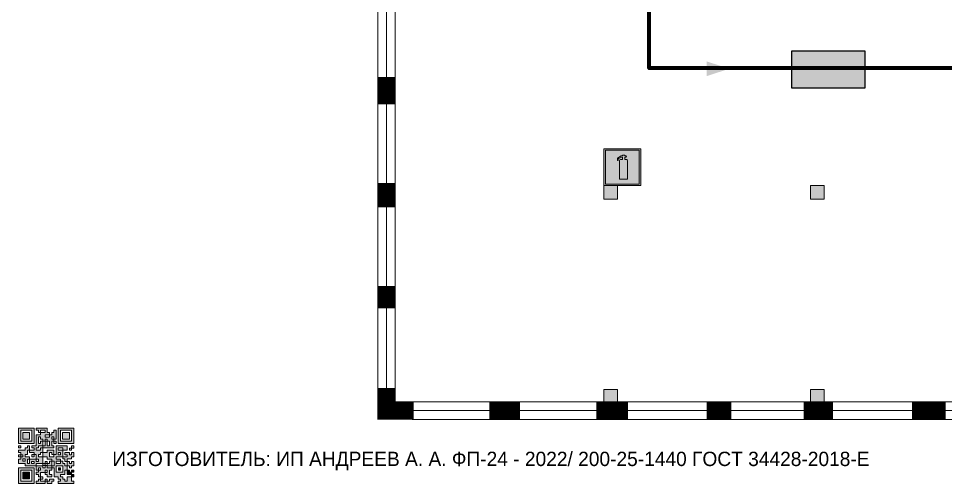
# Model space of a CAD drawing. Header units: millimetres. Extents: x 13810 to 67229, y 12374 to 21950.
# Drawn here: x 25446.6 to 25627.8, y 14559.8 to 14650.6 of the extents above; entities that cross this region are included whole.
import ezdxf

# ---------------------------------------------------------------- set-up
doc = ezdxf.new("R2010")
doc.units = ezdxf.units.MM
doc.layers.add('План_Штампы', color=7, linetype='Continuous')
doc.styles.add('обычный', font='arial.ttf')

# ---------------------------------------------------------------- blocks, each defined once
blk = doc.blocks.new('QR')
at = {"lineweight": 0}
h = blk.add_hatch(color=256, dxfattribs=at)
h.dxf.hatch_style = 1
h.paths.add_polyline_path([(9241.16, 2687.38), (9242.01, 2687.38), (9242.01, 2687.83), (9241.59, 2687.83), (9241.59, 2688.68), (9239.45, 2688.68), (9239.45, 2688.25), (9239.86, 2688.25), (9239.86, 2687.83), (9240.29, 2687.83), (9240.29, 2688.25), (9241.16, 2688.25), (9241.16, 2687.83), (9240.29, 2687.83), (9240.29, 2687.38), (9239.45, 2687.38), (9239.45, 2685.22), (9238.57, 2685.22), (9238.57, 2684.8), (9239.02, 2684.8), (9239.02, 2684.37), (9238.13, 2684.37), (9238.13, 2683.92), (9239.02, 2683.92), (9239.02, 2683.5), (9239.44, 2683.5), (9239.44, 2682.64), (9239.87, 2682.64), (9239.87, 2682.18), (9239.44, 2682.18), (9239.44, 2682.64), (9238.13, 2682.64), (9238.13, 2681.76), (9237.71, 2681.76), (9237.71, 2682.64), (9238.13, 2682.64), (9238.13, 2683.07), (9237.27, 2683.07), (9237.27, 2683.51), (9237.71, 2683.51), (9237.71, 2684.37), (9238.13, 2684.37), (9238.13, 2685.22), (9237.71, 2685.22), (9237.71, 2684.8), (9237.28, 2684.8), (9237.28, 2684.38), (9235.98, 2684.38), (9235.98, 2683.92), (9236.4, 2683.92), (9236.4, 2683.49), (9236.84, 2683.49), (9236.84, 2683.07), (9236.4, 2683.07), (9236.4, 2682.64), (9235.98, 2682.64), (9235.98, 2681.76), (9237.29, 2681.76), (9237.29, 2681.33), (9239.43, 2681.33), (9239.43, 2681.76), (9240.74, 2681.76), (9240.74, 2683.05), (9239.87, 2683.05), (9239.87, 2683.5), (9240.29, 2683.5), (9240.29, 2683.91), (9240.74, 2683.91), (9240.74, 2684.81), (9240.29, 2684.81), (9240.29, 2684.79), (9240.29, 2684.37), (9239.45, 2684.37), (9239.45, 2684.8), (9239.87, 2684.8), (9239.87, 2685.21), (9240.74, 2685.21), (9240.74, 2686.1), (9240.29, 2686.1), (9240.29, 2685.64), (9239.86, 2685.64), (9239.86, 2686.95), (9240.29, 2686.95), (9240.29, 2686.52), (9240.74, 2686.52), (9240.74, 2686.1), (9241.16, 2686.1), (9241.16, 2686.53), (9241.59, 2686.53), (9241.59, 2686.1), (9242.02, 2686.1), (9242.02, 2685.21), (9241.59, 2685.21), (9241.59, 2686.1), (9241.16, 2686.1), (9241.16, 2685.21), (9240.74, 2685.21), (9240.74, 2684.81), (9242.89, 2684.81), (9242.89, 2685.22), (9242.47, 2685.22), (9242.47, 2686.11), (9242.89, 2686.11), (9242.89, 2686.52), (9242.46, 2686.52), (9242.46, 2686.95), (9242.89, 2686.95), (9242.89, 2686.52), (9243.32, 2686.52), (9243.32, 2688.26), (9242.9, 2688.26), (9242.9, 2687.83), (9242.47, 2687.83), (9242.47, 2687.38), (9242.01, 2687.38), (9242.01, 2686.94), (9241.16, 2686.94)])
h.paths.add_polyline_path([(9239.02, 2682.18), (9239.02, 2681.76), (9238.54, 2681.76), (9238.54, 2682.18)], flags=16)
h.paths.add_polyline_path([(9237.27, 2682.65), (9237.27, 2682.19), (9236.83, 2682.19), (9236.83, 2682.65)], flags=16)
h = blk.add_hatch(color=256, dxfattribs=at)
h.dxf.hatch_style = 1
h.paths.add_polyline_path([(9238.15, 2687.83), (9236.83, 2687.83), (9236.83, 2686.52), (9238.15, 2686.52)], flags=0)
h.paths.add_polyline_path([(9239.01, 2685.65), (9239.01, 2688.68), (9235.98, 2688.68), (9235.98, 2685.65)])
h.paths.add_polyline_path([(9236.41, 2686.1), (9236.41, 2688.26), (9238.56, 2688.26), (9238.56, 2686.1)], flags=16)
h.paths.add_polyline_path([(9236.83, 2686.52), (9236.83, 2687.83), (9238.15, 2687.83), (9238.15, 2686.52)], flags=0)
h = blk.add_hatch(color=256, dxfattribs=at)
h.dxf.hatch_style = 1
h.paths.add_polyline_path([(9238.15, 2686.52), (9238.15, 2687.83), (9236.83, 2687.83), (9236.83, 2686.52)])
h.paths.add_polyline_path([(9245.91, 2686.52), (9245.91, 2687.83), (9244.59, 2687.83), (9244.59, 2686.52)], flags=0)
h.paths.add_polyline_path([(9246.77, 2685.65), (9246.77, 2688.68), (9243.74, 2688.68), (9243.74, 2685.65)])
h.paths.add_polyline_path([(9244.17, 2686.1), (9244.17, 2688.26), (9246.32, 2688.26), (9246.32, 2686.1)], flags=16)
h.paths.add_polyline_path([(9244.59, 2686.52), (9244.59, 2687.83), (9245.91, 2687.83), (9245.91, 2686.52)], flags=0)
h = blk.add_hatch(color=256, dxfattribs=at)
h.dxf.hatch_style = 1
h.paths.add_polyline_path([(9243.32, 2686.11), (9242.89, 2686.11), (9242.89, 2685.64), (9243.32, 2685.64)])
h.paths.add_polyline_path([(9239.02, 2683.07), (9239.02, 2683.5), (9238.56, 2683.5), (9238.56, 2683.07)])
h.paths.add_polyline_path([(9236.4, 2684.8), (9236.4, 2685.22), (9235.98, 2685.22), (9235.98, 2684.8)])
h.paths.add_polyline_path([(9236.4, 2683.07), (9236.4, 2683.49), (9235.98, 2683.49), (9235.98, 2683.07)])
h = blk.add_hatch(color=256, dxfattribs=at)
h.dxf.hatch_style = 1
h.paths.add_polyline_path([(9240.75, 2681.76), (9240.75, 2681.35), (9241.17, 2681.35), (9241.17, 2681.76)])
h.paths.add_polyline_path([(9241.6, 2682.18), (9241.17, 2682.18), (9241.17, 2681.76), (9241.6, 2681.76)])
h.paths.add_polyline_path([(9242.47, 2681.34), (9242.47, 2682.19), (9242.02, 2682.19), (9242.02, 2681.76), (9241.6, 2681.76), (9241.6, 2681.34)])
h.paths.add_polyline_path([(9239.87, 2678.3), (9239.44, 2678.3), (9239.44, 2677.89), (9241.17, 2677.89), (9241.17, 2678.3), (9240.28, 2678.3), (9240.28, 2678.73), (9239.87, 2678.73)])
h.paths.add_polyline_path([(9240.75, 2678.73), (9240.75, 2679.19), (9240.28, 2679.19), (9240.28, 2678.73)])
h.paths.add_polyline_path([(9241.6, 2678.73), (9241.17, 2678.73), (9241.17, 2678.3), (9241.6, 2678.3)])
h.paths.add_polyline_path([(9242.02, 2678.3), (9241.6, 2678.3), (9241.6, 2677.89), (9242.48, 2677.89), (9242.48, 2678.31), (9242.9, 2678.31), (9242.9, 2678.73), (9242.02, 2678.73)])
h.paths.add_polyline_path([(9246.36, 2684.37), (9246.36, 2684.79), (9245.93, 2684.79), (9245.93, 2684.37)])
h.paths.add_polyline_path([(9246.78, 2685.2), (9246.36, 2685.2), (9246.36, 2684.79), (9246.78, 2684.79)])
h.paths.add_polyline_path([(9245.91, 2687.83), (9244.59, 2687.83), (9244.59, 2686.52), (9245.91, 2686.52)])
h = blk.add_hatch(color=256, dxfattribs=at)
h.dxf.hatch_style = 1
h.paths.add_polyline_path([(9243.32, 2682.64), (9243.32, 2683.07), (9244.62, 2683.07), (9244.62, 2684.37), (9243.74, 2684.37), (9243.74, 2684.8), (9244.62, 2684.8), (9244.62, 2684.37), (9245.48, 2684.37), (9245.48, 2685.22), (9243.32, 2685.22), (9243.32, 2683.5), (9242.89, 2683.5), (9242.89, 2683.06), (9242.01, 2683.06), (9242.01, 2683.91), (9242.47, 2683.91), (9242.47, 2683.5), (9242.89, 2683.5), (9242.89, 2684.38), (9241.59, 2684.38), (9241.59, 2683.91), (9240.74, 2683.91), (9240.74, 2683.05), (9241.59, 2683.05), (9241.59, 2682.64), (9242.47, 2682.64), (9242.47, 2682.19), (9242.91, 2682.19), (9242.91, 2681.34), (9242.48, 2681.34), (9242.48, 2680.91), (9242.91, 2680.91), (9242.91, 2679.17), (9243.75, 2679.17), (9243.75, 2678.73), (9244.2, 2678.73), (9244.2, 2678.3), (9243.75, 2678.3), (9243.75, 2677.88), (9246.78, 2677.88), (9246.78, 2678.3), (9246.35, 2678.3), (9246.35, 2679.19), (9245.48, 2679.19), (9245.48, 2678.31), (9245.05, 2678.31), (9245.05, 2678.73), (9244.62, 2678.73), (9244.62, 2679.19), (9244.2, 2679.19), (9244.2, 2679.61), (9245.05, 2679.61), (9245.05, 2680.46), (9245.48, 2680.46), (9245.48, 2681.34), (9245.04, 2681.34), (9245.04, 2681.76), (9244.63, 2681.76), (9244.63, 2682.19), (9244.21, 2682.19), (9244.21, 2681.76), (9243.32, 2681.76), (9243.32, 2682.19), (9244.21, 2682.19), (9244.21, 2682.64)])
h.paths.add_polyline_path([(9243.75, 2683.49), (9243.75, 2683.92), (9244.21, 2683.92), (9244.21, 2683.49)], flags=16)
h.paths.add_polyline_path([(9243.32, 2681.34), (9244.63, 2681.34), (9244.63, 2680.04), (9243.32, 2680.04)], flags=16)
h.paths.add_polyline_path([(9243.76, 2680.89), (9244.18, 2680.89), (9244.18, 2680.48), (9243.76, 2680.48)], flags=0)
h = blk.add_hatch(color=256, dxfattribs=at)
h.dxf.hatch_style = 1
h.paths.add_polyline_path([(9246.36, 2683.07), (9246.78, 2683.07), (9246.78, 2683.92), (9246.36, 2683.92), (9246.36, 2683.49), (9245.92, 2683.49), (9245.92, 2683.92), (9245.06, 2683.92), (9245.06, 2683.49), (9245.48, 2683.49), (9245.48, 2683.07), (9244.62, 2683.07), (9244.62, 2682.65), (9245.05, 2682.65), (9245.05, 2682.18), (9245.48, 2682.18), (9245.48, 2682.65), (9246.36, 2682.65)])
h.paths.add_polyline_path([(9246.78, 2682.18), (9246.36, 2682.18), (9246.36, 2681.75), (9245.92, 2681.75), (9245.92, 2682.18), (9245.48, 2682.18), (9245.48, 2681.34), (9245.48, 2681.34), (9245.94, 2681.34), (9245.94, 2680.91), (9246.36, 2680.91), (9246.36, 2681.34), (9246.78, 2681.34)])
h = blk.add_hatch(color=256, dxfattribs=at)
h.dxf.hatch_style = 1
h.paths.add_polyline_path([(9235.98, 2680.9), (9235.98, 2677.86), (9239.02, 2677.86), (9239.02, 2680.9)])
h.paths.add_polyline_path([(9238.57, 2680.48), (9238.57, 2678.32), (9236.41, 2678.32), (9236.41, 2680.48)], flags=16)
h.paths.add_polyline_path([(9238.15, 2680.05), (9238.15, 2678.74), (9236.83, 2678.74), (9236.83, 2680.05)], flags=0)
h = blk.add_hatch(color=256, dxfattribs=at)
h.dxf.hatch_style = 1
h.paths.add_polyline_path([(9242.02, 2680.46), (9242.48, 2680.46), (9242.48, 2680.91), (9241.58, 2680.91), (9241.58, 2681.35), (9241.17, 2681.35), (9241.17, 2680.91), (9240.75, 2680.91), (9240.75, 2681.33), (9239.43, 2681.33), (9239.43, 2680.46), (9239.86, 2680.46), (9239.86, 2680.92), (9240.3, 2680.92), (9240.3, 2680.46), (9239.86, 2680.46), (9239.86, 2680.04), (9239.44, 2680.04), (9239.44, 2679.62), (9239.86, 2679.62), (9239.86, 2679.19), (9240.29, 2679.19), (9240.29, 2680.03), (9241.18, 2680.03), (9241.18, 2680.47), (9241.6, 2680.47), (9241.6, 2680.03), (9241.18, 2680.03), (9241.18, 2679.61), (9241.6, 2679.61), (9241.6, 2679.19), (9242.47, 2679.19), (9242.47, 2679.6), (9242.02, 2679.6)])
h = blk.add_hatch(color=256, dxfattribs=at)
h.dxf.hatch_style = 1
h.paths.add_polyline_path([(9244.18, 2680.48), (9244.18, 2680.89), (9243.76, 2680.89), (9243.76, 2680.48)])
h = blk.add_hatch(color=256, dxfattribs=at)
h.dxf.hatch_style = 1
h.paths.add_polyline_path([(9238.15, 2680.05), (9236.83, 2680.05), (9236.83, 2678.74), (9238.15, 2678.74)])
h = blk.add_hatch(color=256, dxfattribs=at)
h.dxf.hatch_style = 1
h.paths.add_polyline_path([(9245.93, 2680.04), (9245.93, 2680.46), (9245.48, 2680.46), (9245.48, 2679.62), (9246.35, 2679.62), (9246.35, 2680.04)])
h.paths.add_polyline_path([(9246.78, 2680.04), (9246.78, 2680.46), (9246.35, 2680.46), (9246.35, 2680.04)])
h.paths.add_polyline_path([(9246.78, 2679.18), (9246.78, 2679.62), (9246.35, 2679.62), (9246.35, 2679.18)])
for points in [[(9237.71, 2685.22), (9238.13, 2685.22), (9238.13, 2684.37), (9237.71, 2684.37), (9237.71, 2683.51), (9237.27, 2683.51), (9237.27, 2683.07), (9238.13, 2683.07), (9238.13, 2682.64), (9237.71, 2682.64), (9237.71, 2681.76), (9238.13, 2681.76), (9238.13, 2682.64), (9239.44, 2682.64), (9239.44, 2683.5), (9239.02, 2683.5), (9239.02, 2683.07), (9238.56, 2683.07), (9238.56, 2683.5), (9239.02, 2683.5), (9239.02, 2683.92), (9238.13, 2683.92), (9238.13, 2684.37), (9239.02, 2684.37), (9239.02, 2684.8), (9238.57, 2684.8), (9238.57, 2685.22), (9239.45, 2685.22), (9239.45, 2687.38), (9240.29, 2687.38), (9240.29, 2687.83), (9239.86, 2687.83), (9239.86, 2688.25), (9239.45, 2688.25), (9239.45, 2688.68), (9241.59, 2688.68), (9241.59, 2687.83), (9242.01, 2687.83), (9242.01, 2687.38), (9242.47, 2687.38), (9242.47, 2687.83), (9242.9, 2687.83), (9242.9, 2688.26), (9243.32, 2688.26), (9243.32, 2686.52), (9242.89, 2686.52), (9242.89, 2686.11), (9243.32, 2686.11), (9243.32, 2685.64), (9242.89, 2685.64), (9242.89, 2686.11), (9242.47, 2686.11), (9242.47, 2685.22), (9242.89, 2685.22), (9242.89, 2684.81), (9240.74, 2684.81), (9240.74, 2683.91), (9241.59, 2683.91), (9241.59, 2684.38), (9242.89, 2684.38), (9242.89, 2683.5), (9242.47, 2683.5), (9242.47, 2683.91), (9242.01, 2683.91), (9242.01, 2683.06), (9242.89, 2683.06), (9242.89, 2683.5), (9243.32, 2683.5), (9243.32, 2685.22), (9245.48, 2685.22), (9245.48, 2684.37), (9244.62, 2684.37), (9244.62, 2683.07), (9245.48, 2683.07), (9245.48, 2683.49), (9245.06, 2683.49), (9245.06, 2683.92), (9245.92, 2683.92), (9245.92, 2683.49), (9246.36, 2683.49), (9246.36, 2683.92), (9246.78, 2683.92), (9246.78, 2683.07), (9246.36, 2683.07), (9246.36, 2682.65), (9245.48, 2682.65), (9245.48, 2682.18), (9245.92, 2682.18), (9245.92, 2681.75), (9246.36, 2681.75), (9246.36, 2682.18), (9246.78, 2682.18), (9246.78, 2681.34), (9246.36, 2681.34), (9246.36, 2680.91), (9245.94, 2680.91), (9245.94, 2681.34), (9245.48, 2681.34), (9245.48, 2680.46), (9245.93, 2680.46), (9245.93, 2680.04), (9246.35, 2680.04), (9246.35, 2680.46), (9246.78, 2680.46), (9246.78, 2680.04), (9246.78, 2680.04), (9246.35, 2680.04), (9246.35, 2679.62), (9246.78, 2679.62), (9246.78, 2679.18), (9246.35, 2679.18), (9246.35, 2678.3), (9246.78, 2678.3), (9246.78, 2677.88), (9243.75, 2677.88), (9243.75, 2678.3), (9244.2, 2678.3), (9244.2, 2678.73), (9243.75, 2678.73), (9243.75, 2679.17), (9242.91, 2679.17), (9242.91, 2680.91), (9242.48, 2680.91), (9242.48, 2680.46), (9242.02, 2680.46), (9242.02, 2679.6), (9242.47, 2679.6), (9242.47, 2679.19), (9241.6, 2679.19), (9241.6, 2679.61), (9241.18, 2679.61), (9241.18, 2680.03), (9240.29, 2680.03), (9240.29, 2679.19), (9240.75, 2679.19), (9240.75, 2678.73), (9240.28, 2678.73), (9240.28, 2678.3), (9241.17, 2678.3), (9241.17, 2678.73), (9241.6, 2678.73), (9241.6, 2678.3), (9242.02, 2678.3), (9242.02, 2678.73), (9242.9, 2678.73), (9242.9, 2678.31), (9242.48, 2678.31), (9242.48, 2677.89), (9241.6, 2677.89), (9241.6, 2678.3), (9241.17, 2678.3), (9241.17, 2677.89), (9239.44, 2677.89), (9239.44, 2678.3), (9239.87, 2678.3), (9239.87, 2678.73), (9240.28, 2678.73), (9240.28, 2679.19), (9240.29, 2679.19), (9239.86, 2679.19), (9239.86, 2679.62), (9239.44, 2679.62), (9239.44, 2680.04), (9239.86, 2680.04), (9239.86, 2680.46), (9239.43, 2680.46), (9239.43, 2681.33), (9237.29, 2681.33), (9237.29, 2681.76), (9235.98, 2681.76), (9235.98, 2682.64), (9236.4, 2682.64), (9236.4, 2683.07), (9235.98, 2683.07), (9235.98, 2683.49), (9236.4, 2683.49), (9236.4, 2683.92), (9235.98, 2683.92), (9235.98, 2684.38), (9237.28, 2684.38), (9237.28, 2684.8), (9237.71, 2684.8), (9237.71, 2685.22), (9237.92, 2685.22)], [(9240.74, 2686.1), (9240.74, 2686.52), (9240.29, 2686.52), (9240.29, 2686.95), (9239.86, 2686.95), (9239.86, 2685.64), (9240.29, 2685.64), (9240.29, 2686.1), (9240.74, 2686.1), (9240.74, 2686.52)], [(9240.74, 2685.21), (9239.87, 2685.21), (9239.87, 2684.8), (9239.45, 2684.8), (9239.45, 2684.37), (9240.29, 2684.37), (9240.29, 2684.79), (9240.29, 2684.81), (9240.74, 2684.81), (9240.74, 2685.21), (9239.87, 2685.21)], [(9244.62, 2684.37), (9244.62, 2684.8), (9243.74, 2684.8), (9243.74, 2684.37), (9244.62, 2684.37)], [(9240.74, 2683.05), (9240.74, 2681.76), (9239.43, 2681.76), (9239.43, 2681.33), (9240.75, 2681.33), (9240.75, 2681.35), (9240.75, 2680.91), (9241.17, 2680.91), (9241.17, 2681.35), (9241.58, 2681.35), (9241.58, 2680.91), (9242.48, 2680.91), (9242.48, 2681.34), (9242.91, 2681.34), (9242.91, 2682.19), (9242.47, 2682.19), (9242.47, 2682.64), (9241.59, 2682.64), (9241.59, 2683.05), (9240.74, 2683.05)], [(9240.74, 2683.91), (9240.29, 2683.91), (9240.29, 2683.5), (9239.87, 2683.5), (9239.87, 2683.05), (9240.74, 2683.05), (9240.74, 2683.91)], [(9244.62, 2683.07), (9243.32, 2683.07), (9243.32, 2682.64), (9244.21, 2682.64), (9244.21, 2682.19), (9243.32, 2682.19), (9243.32, 2681.76), (9244.21, 2681.76), (9244.21, 2682.19), (9244.63, 2682.19), (9244.63, 2681.76), (9245.04, 2681.76), (9245.04, 2681.34), (9245.48, 2681.34)], [(9245.48, 2682.18), (9245.05, 2682.18), (9245.05, 2682.65), (9244.62, 2682.65), (9244.62, 2683.07)], [(9239.86, 2680.46), (9239.86, 2680.92), (9240.3, 2680.92), (9240.3, 2680.46), (9239.86, 2680.46)], [(9241.6, 2681.76), (9242.02, 2681.76), (9242.02, 2682.19), (9242.47, 2682.19), (9242.47, 2681.34), (9241.6, 2681.34), (9241.6, 2681.76)], [(9245.48, 2682.18), (9245.48, 2681.34)], [(9245.48, 2680.46), (9245.05, 2680.46), (9245.05, 2679.61), (9244.2, 2679.61), (9244.2, 2679.19), (9244.62, 2679.19), (9244.62, 2678.73), (9245.05, 2678.73), (9245.05, 2678.31), (9245.48, 2678.31), (9245.48, 2679.19), (9246.35, 2679.19), (9246.35, 2679.07)], [(9246.35, 2679.62), (9245.48, 2679.62), (9245.48, 2680.46)], [(9245.48, 2680.46), (9245.48, 2679.62), (9246.35, 2679.62), (9246.35, 2680.04), (9245.93, 2680.04), (9245.93, 2680.46), (9245.48, 2680.46), (9245.48, 2679.62)], [(9246.35, 2679.62), (9246.35, 2679.18)]]:
    blk.add_lwpolyline(points, dxfattribs=at)
for points in [[(9235.98, 2685.65), (9239.01, 2685.65), (9239.01, 2688.68), (9235.98, 2688.68)], [(9236.41, 2688.26), (9238.56, 2688.26), (9238.56, 2686.1), (9236.41, 2686.1)], [(9240.29, 2687.83), (9241.16, 2687.83), (9241.16, 2688.25), (9240.29, 2688.25)], [(9240.29, 2688.25), (9241.16, 2688.25), (9241.16, 2687.83), (9240.29, 2687.83)], [(9243.74, 2685.65), (9246.77, 2685.65), (9246.77, 2688.68), (9243.74, 2688.68)], [(9244.17, 2688.26), (9246.32, 2688.26), (9246.32, 2686.1), (9244.17, 2686.1)], [(9236.83, 2687.83), (9238.15, 2687.83), (9238.15, 2686.52), (9236.83, 2686.52)], [(9241.16, 2686.1), (9240.74, 2686.1), (9240.74, 2685.21), (9241.16, 2685.21)], [(9242.01, 2687.38), (9241.16, 2687.38), (9241.16, 2686.94), (9242.01, 2686.94)], [(9241.16, 2687.38), (9242.01, 2687.38), (9242.01, 2686.94), (9241.16, 2686.94)], [(9241.16, 2686.53), (9241.59, 2686.53), (9241.59, 2686.1), (9241.16, 2686.1)], [(9241.59, 2686.1), (9242.02, 2686.1), (9242.02, 2685.21), (9241.59, 2685.21)], [(9242.89, 2686.52), (9242.46, 2686.52), (9242.46, 2686.95), (9242.89, 2686.95)], [(9244.59, 2687.83), (9245.91, 2687.83), (9245.91, 2686.52), (9244.59, 2686.52)], [(9235.98, 2684.8), (9236.4, 2684.8), (9236.4, 2685.22), (9235.98, 2685.22)], [(9245.93, 2684.79), (9246.36, 2684.79), (9246.36, 2684.37), (9245.93, 2684.37)], [(9246.36, 2685.2), (9246.78, 2685.2), (9246.78, 2684.79), (9246.36, 2684.79)], [(9236.4, 2683.07), (9236.84, 2683.07), (9236.84, 2683.49), (9236.4, 2683.49)], [(9236.83, 2682.19), (9237.27, 2682.19), (9237.27, 2682.65), (9236.83, 2682.65)], [(9239.44, 2682.64), (9239.87, 2682.64), (9239.87, 2682.18), (9239.44, 2682.18)], [(9243.75, 2683.92), (9244.21, 2683.92), (9244.21, 2683.49), (9243.75, 2683.49)], [(9235.98, 2677.86), (9239.02, 2677.86), (9239.02, 2680.9), (9235.98, 2680.9)], [(9238.54, 2682.18), (9239.02, 2682.18), (9239.02, 2681.76), (9238.54, 2681.76)], [(9240.75, 2681.76), (9241.17, 2681.76), (9241.17, 2681.35), (9240.75, 2681.35)], [(9241.17, 2682.18), (9241.6, 2682.18), (9241.6, 2681.76), (9241.17, 2681.76)], [(9243.32, 2680.04), (9244.63, 2680.04), (9244.63, 2681.34), (9243.32, 2681.34)], [(9243.76, 2680.89), (9244.18, 2680.89), (9244.18, 2680.48), (9243.76, 2680.48)], [(9236.41, 2680.48), (9238.57, 2680.48), (9238.57, 2678.32), (9236.41, 2678.32)], [(9236.83, 2680.05), (9238.15, 2680.05), (9238.15, 2678.74), (9236.83, 2678.74)], [(9241.18, 2680.03), (9241.6, 2680.03), (9241.6, 2680.47), (9241.18, 2680.47)]]:
    blk.add_lwpolyline(points, close=True, dxfattribs=at)
blk = doc.blocks.new('A$C32E8229D')
at = {"true_color": 0xffffff}
blk.add_hatch(color=7, dxfattribs=at).paths.add_polyline_path([(0, 0), (0, -8), (16, -8), (16, 0)])
h = blk.add_hatch(color=126)
h.paths.add_polyline_path([(0.2, -0.2), (15.8, -0.2), (15.8, -7.8), (0.2, -7.8)])
h.paths.add_polyline_path([(13.49, -2.05), (12.08, -2.05), (11.37, -2.63, 0.162397), (11.29, -2.84), (11.29, -3.63), (10.35, -3.63), (10.35, -4.05), (11.68, -4.05), (11.68, -3.48), (12.26, -4.28), (11.29, -5.1), (11.29, -6.78), (11.85, -6.78), (11.85, -5.44), (12.8, -4.64), (12.8, -5.94), (14.46, -5.94), (14.46, -5.39), (13.45, -5.39), (13.45, -3.97), (12.46, -2.59), (13.15, -2.59), (13.69, -3.34), (14.18, -3)], flags=16)
h.paths.add_polyline_path([(10.74, -1.82, 1), (11.8, -1.82, 1)], flags=16)
h.paths.add_polyline_path([(9.39, -3.59), (5.99, -3.59), (6.56, -3.03), (5.91, -3.03), (5.1, -3.83), (5.91, -4.64), (6.56, -4.64), (5.99, -4.09), (9.39, -4.09)], flags=16)
h.paths.add_polyline_path([(4.29, -1.08), (1.72, -1.08), (1.72, -6.6), (4.29, -6.6)], flags=16)
at = {"color": 126}
blk.add_lwpolyline([(16, -8), (0, -8), (0, 0), (16, 0)], close=True, dxfattribs=at)
blk = doc.blocks.new('A$C3AD82952')
at = {"true_color": 0xf5f5ff}
h = blk.add_hatch(color=7, dxfattribs=at)
h.dxf.hatch_style = 1
h.paths.add_polyline_path([(8.21, 8.73, 0.414214), (7.89, 9.05), (7.22, 9.05), (7.22, 9.92), (7.59, 9.92, 1), (7.57, 10.36), (7.22, 10.36), (7.22, 10.6), (6.43, 10.6), (6.43, 10.36), (6.01, 10.36), (4.74, 9.59), (4.74, 8.69), (4.98, 8.73), (4.98, 9.26), (6.12, 9.91), (6.43, 9.91), (6.43, 9.05), (5.76, 9.05, 0.414214), (5.44, 8.73), (5.44, 2.2), (8.21, 2.2)], flags=0)
h.paths.add_polyline_path([(12.8, 12.8), (0, 12.8), (0, 0), (12.8, 0)])
h.paths.add_polyline_path([(0.51, 12.29), (12.29, 12.29), (12.29, 0.51), (0.51, 0.51)], flags=16)
h.paths.add_polyline_path([(4.74, 9.59), (6.01, 10.36), (6.43, 10.36), (6.43, 10.6), (7.22, 10.6), (7.22, 10.36), (7.59, 10.36, -0.94586), (7.59, 9.92), (7.22, 9.92), (7.22, 9.05), (7.89, 9.05, -0.414214), (8.21, 8.73), (8.21, 2.2), (5.44, 2.2), (5.44, 8.73, -0.414214), (5.76, 9.05), (6.43, 9.05), (6.43, 9.91), (6.12, 9.91), (4.98, 9.26), (4.98, 8.73), (4.74, 8.69)], flags=0)
h = blk.add_hatch(color=242)
h.dxf.hatch_style = 1
h.paths.add_polyline_path([(12.29, 12.29), (0.51, 12.29), (0.51, 0.51), (12.29, 0.51)])
h.paths.add_polyline_path([(4.74, 8.69), (4.74, 9.59), (6.01, 10.36), (6.43, 10.36), (6.43, 10.6), (7.22, 10.6), (7.22, 10.36), (7.59, 10.36, -0.94586), (7.59, 9.92), (7.22, 9.92), (7.22, 9.05), (7.89, 9.05, -0.414214), (8.21, 8.73), (8.21, 2.2), (5.44, 2.2), (5.44, 8.73, -0.414214), (5.76, 9.05), (6.43, 9.05), (6.43, 9.91), (6.12, 9.91), (4.98, 9.26), (4.98, 8.73)], flags=16)
h = blk.add_hatch(color=7, dxfattribs=at)
h.dxf.hatch_style = 1
h.paths.add_polyline_path([(8.21, 8.73, 0.414214), (7.89, 9.05), (7.22, 9.05), (7.22, 9.92), (7.59, 9.92, 1), (7.57, 10.36), (7.22, 10.36), (7.22, 10.6), (6.43, 10.6), (6.43, 10.36), (6.01, 10.36), (4.74, 9.59), (4.74, 8.69), (4.98, 8.73), (4.98, 9.26), (6.12, 9.91), (6.43, 9.91), (6.43, 9.05), (5.76, 9.05, 0.414214), (5.44, 8.73), (5.44, 2.2), (8.21, 2.2)])
at = {"color": 242, "lineweight": 5}
for p, q in [((0, 0), (0, 12.8)), ((0, 12.8), (12.8, 12.8)), ((6.01, 10.36), (4.74, 9.59)), ((4.98, 9.26), (6.12, 9.91)), ((6.01, 10.36), (6.43, 10.36)), ((6.12, 9.91), (6.43, 9.91)), ((7.22, 10.6), (6.43, 10.6)), ((6.43, 10.6), (6.43, 10.36)), ((6.43, 9.91), (6.43, 9.05)), ((7.22, 10.36), (7.22, 10.6)), ((7.59, 10.36), (7.22, 10.36)), ((7.22, 9.05), (7.22, 9.92)), ((7.59, 9.92), (7.22, 9.92)), ((12.8, 0), (12.8, 12.8)), ((4.74, 9.59), (4.74, 8.69)), ((4.74, 8.69), (4.98, 8.73)), ((4.98, 8.73), (4.98, 9.26)), ((5.44, 2.2), (5.44, 8.73)), ((5.76, 9.05), (6.43, 9.05)), ((7.89, 9.05), (7.22, 9.05)), ((8.21, 2.2), (8.21, 8.73)), ((0, 0), (12.8, 0)), ((5.44, 2.2), (8.21, 2.2))]:
    blk.add_line(p, q, dxfattribs=at)
blk.add_lwpolyline([(0.51, 12.29), (12.29, 12.29), (12.29, 0.51), (0.51, 0.51)], close=True, dxfattribs=at)
for centre, radius, start, end in [((7.58, 10.14), 0.223, 273.1875, 86.8125), ((5.76, 8.73), 0.32, 90, 180), ((7.89, 8.73), 0.32, 0, 90)]:
    blk.add_arc(centre, radius, start, end, dxfattribs=at)

msp = doc.modelspace()

# ---------------------------------------------------------------- hatches: boundary and pattern name
at = {"lineweight": 0}
h = msp.add_hatch(color=256, dxfattribs=at)
h.dxf.hatch_style = 1
h.paths.add_polyline_path([(25563.71, 14615.33), (25563.71, 14618), (25561.04, 14618), (25561.04, 14615.33)])
h = msp.add_hatch(color=256, dxfattribs=at)
h.dxf.hatch_style = 1
h.paths.add_polyline_path([(25604.1, 14615.33), (25604.1, 14618), (25601.43, 14618), (25601.43, 14615.33)])
h = msp.add_hatch(color=256, dxfattribs=at)
h.dxf.hatch_style = 1
h.paths.add_polyline_path([(25563.71, 14575.49), (25563.71, 14578.16), (25561.04, 14578.16), (25561.04, 14575.49)])
h = msp.add_hatch(color=256, dxfattribs=at)
h.dxf.hatch_style = 1
h.paths.add_polyline_path([(25604.1, 14575.49), (25604.1, 14578.16), (25601.43, 14578.16), (25601.43, 14575.49)])

# ---------------------------------------------------------------- linework, layer by layer
for points in [[(25516.79, 14856.6), (25516.79, 14574.22)], [(25518.52, 14856.37), (25518.52, 14573.98)], [(25520.21, 14856.46), (25520.21, 14574.07)], [(25523.57, 14575.78), (25733.35, 14575.78)], [(25523.82, 14574.07), (25733.61, 14574.07)], [(25523.55, 14572.31), (25733.33, 14572.31)]]:
    msp.add_lwpolyline(points, dxfattribs=at)
at = {"color": 126, "lineweight": 100, "true_color": 0x008754}
msp.add_lwpolyline([(25708.31, 14640.94), (25569.9, 14640.94), (25569.9, 14687.37)], dxfattribs=at)
at = {"lineweight": 0, "const_width": 3.6}
for points in [[(25518.52, 14633.86), (25518.52, 14639.24)], [(25518.52, 14613.74), (25518.52, 14618.52)], [(25518.52, 14594.03), (25518.52, 14598.41)], [(25523.82, 14574.07), (25518.52, 14574.07), (25518.52, 14578.49)], [(25544.59, 14574.07), (25538.6, 14574.07)], [(25565.76, 14574.07), (25559.57, 14574.07)], [(25585.93, 14574.07), (25581.14, 14574.07)], [(25605.83, 14574.07), (25600.11, 14574.07)], [(25627.88, 14574.07), (25621.26, 14574.07)]]:
    msp.add_lwpolyline(points, dxfattribs=at)
at = {"lineweight": 0}
for points in [[(25563.71, 14618), (25563.71, 14615.33), (25561.04, 14615.33), (25561.04, 14618)], [(25604.1, 14618), (25604.1, 14615.33), (25601.43, 14615.33), (25601.43, 14618)], [(25563.71, 14578.16), (25563.71, 14575.49), (25561.04, 14575.49), (25561.04, 14578.16)], [(25604.1, 14578.16), (25604.1, 14575.49), (25601.43, 14575.49), (25601.43, 14578.16)]]:
    msp.add_lwpolyline(points, close=True, dxfattribs=at)
at = {"layer": 'План_Штампы', "color": 126, "true_color": 0x008754}
msp.add_solid([(25581.14, 14639.39), (25581.14, 14642.26), (25585.55, 14640.84)], dxfattribs=at)

# ---------------------------------------------------------------- block references
for name, p, xscale, yscale, zscale in [('A$C32E8229D', (25612.1, 14644.3), -0.9, 0.9, 0.9), ('A$C3AD82952', (25561.04, 14618), 0.5625, 0.5625, 0.5625)]:
    msp.add_blockref(name, p, dxfattribs=dict(xscale=xscale, yscale=yscale, zscale=zscale))
at = {"color": 22, "lineweight": 100, "true_color": 0xbb1e10}
msp.add_blockref('QR', (16210.59, 11881.95), dxfattribs=at)

# ---------------------------------------------------------------- texts
at = {"lineweight": 0, "insert": (25538.93, 14564.21), "char_height": 2.8, "width": 191.3484, "attachment_point": 5, "style": 'обычный'}
msp.add_mtext('\\pi-8.4,l8.4,t8.4;{\\fProxima Nova Rg|b0|i0|c204|p2;ИЗГОТОВИТЕЛЬ: ИП АНДРЕЕВ А. А.\\fProxima Nova Rg|b0|i0|c0|p2; \\fProxima Nova Rg|b0|i0|c204|p2;ФП-24 - 2022/ 200-25-1440 ГОСТ 34428-2018-Е\\H1.2266x; }', dxfattribs=at)

doc.saveas('drawing.dxf')
